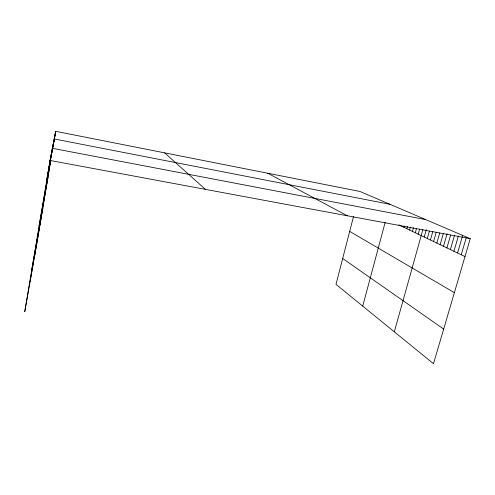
<?xml version="1.0" encoding="UTF-8"?>
<svg xmlns="http://www.w3.org/2000/svg" width="495" height="495" viewBox="0 0 495 495"><rect width="100%" height="100%" fill="white"/><g stroke="black" fill="none" stroke-linecap="round" stroke-linejoin="round"><path stroke-width="0.74" d="M353.504 216.587L336 284.396L433.496 363.683L470.25 238.658L359.989 191.472L55.681 131.317L50.044 160.454L24.75 311.751L37.83 237.953L50.799 160.467M46.648 180.953L50.843 156.352M47.576 176.034L51.567 152.596M30.158 281.247L52.396 148.314L425.675 219.582M49.395 166.388L53.144 144.441M50.267 161.723L50.775 158.722M51.022 157.224L53.955 140.252M34.365 257.493L50.651 160.194M51.969 152.219L52.235 150.734M52.476 149.261L54.809 135.816M53.015 147.083L55.576 131.849M53.899 141.947L55.681 131.317M31.717 270.097L42.793 208.308M39.074 226.079L47.996 177.216M46.4 182.247L50.601 159.978M52.099 152.027L52.235 151.297M52.637 149.174L52.767 148.488M362.73 306.127L385.172 222.317M404.093 227.403L404.489 225.949M406.828 228.715L407.428 226.518M409.606 230.045L410.423 227.094M412.434 231.4L413.461 227.675M415.305 232.774L416.499 228.473M418.226 234.172L419.636 229.117M394.317 331.817L422.829 229.773M424.221 237.043L426.282 229.705M427.296 238.516L429.375 231.115M430.421 240.013L432.84 231.45M433.608 241.535L436.262 232.18M436.844 243.088L439.739 232.922M440.142 244.666L443.279 233.683M443.501 246.275L447.103 233.72M446.917 247.908L450.617 235.063M450.4 249.573L454.558 235.174M453.946 251.274L458.37 236.022M457.559 253.001L462.683 235.416M461.235 254.764L466.216 237.761M50.044 160.454L470.25 238.658M54.203 138.959L389.998 204.311M398.753 224.848L464.984 256.558M267.727 173.231L347.341 215.783M349.687 231.388L454.373 292.669M342.689 258.495L443.668 329.082M164.612 152.85L205.437 189.375"/></g></svg>
